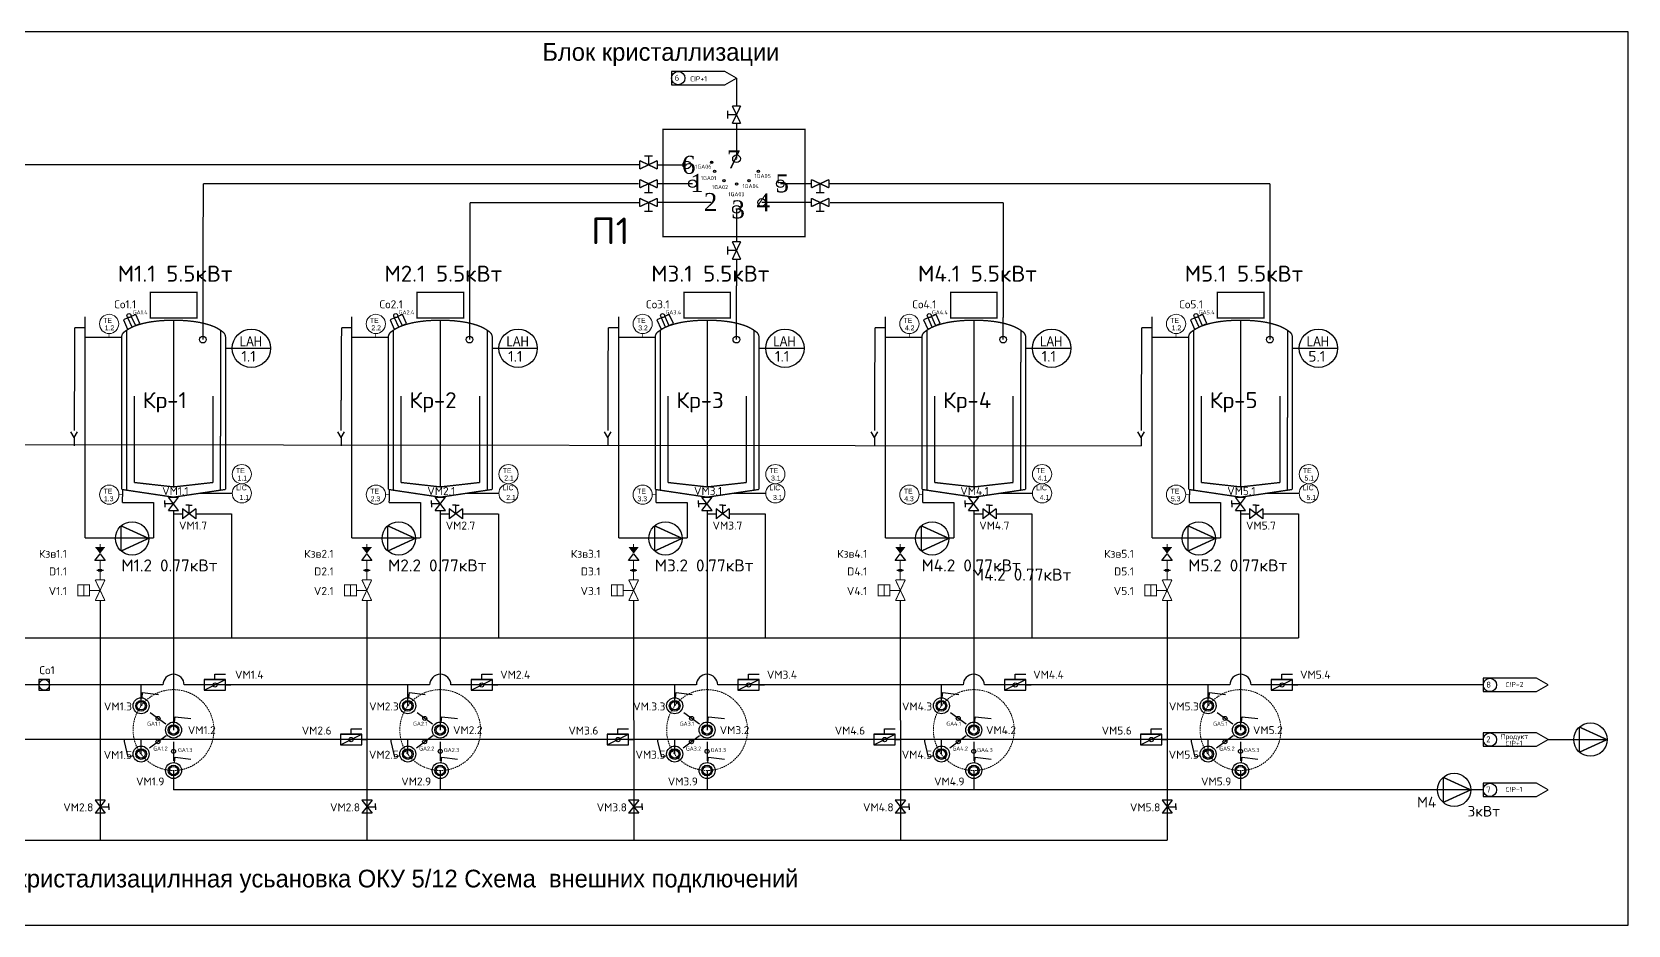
# Model space of a CAD drawing. Extents: x 23129 to 41521, y -8887 to -2186.
# Drawn here: x 29552 to 41521, y -8887 to -2186 of the extents above; entities that cross this region are included whole.
import ezdxf

# ---------------------------------------------------------------- set-up
doc = ezdxf.new("R2010")
doc.units = 0
doc.header["$LTSCALE"] = 15
for name, pattern in [('ACAD_ISO03W100', [30, 12, -18]), ('DASHED', [0.75, 0.5, -0.25]), ('HIDDEN', [0.375, 0.25, -0.125])]:
    doc.linetypes.add(name, pattern=pattern)
doc.layers.get('0').update_dxf_attribs({"linetype": 'CONTINUOUS'})
for name, color, linetype, lineweight in [('CIP', 1, 'CONTINUOUS', 30), ('CIP +', 5, 'CONTINUOUS', 30), ('Продукт', 6, 'CONTINUOUS', 30)]:
    doc.layers.add(name, color=color, linetype=linetype, lineweight=lineweight)
doc.layers.add('Лед вода', color=4, linetype='ByBlock')
doc.layers.add('ОБОРУДОВАНИЕ', color=7, linetype='CONTINUOUS')
doc.styles.get("Standard").update_dxf_attribs({"font": 'ROMANS.SHX'})
doc.styles.add('Схема', font='arial.ttf')

# ---------------------------------------------------------------- blocks, each defined once
blk = doc.blocks.new('Клапан бабочка ручной РС')
for p, q in [((0, 1.5), (0, 2.5)), ((0, 2.5), (3, 2.5))]:
    blk.add_line(p, q)
at = {"layer": 'ОБОРУДОВАНИЕ'}
for radius in [1.5, 1, 0.782]:
    blk.add_circle((0, 0), radius, dxfattribs=at)
at = {"flags": 1}
blk.add_attdef('ХАРАКТЕРИСТИКА', (-1, 6), '', height=2.5, dxfattribs=at)
blk = doc.blocks.new('Клапан бабочка ручной CC')
at = {"layer": 'ОБОРУДОВАНИЕ'}
for p, q in [((1, 0), (0, 0)), ((1, 1), (1, -1)), ((1, -1), (5, 1)), ((3, 1), (3, 2)), ((3, 2), (5, 2)), ((5, -1), (5, 1)), ((5, 0), (6, 0)), ((1, -1), (5, -1))]:
    blk.add_line(p, q, dxfattribs=at)
blk.add_lwpolyline([(1, 1), (5, 1), (5, 1), (1, 1)], close=True, dxfattribs=at)
blk.add_circle((3, 0), 0.4, dxfattribs=at)
at = {"layer": 'ОБОРУДОВАНИЕ', "style": 'Схема', "flags": 1}
for tag, p in [('ИНДЕКС_001', (-4.28, 3.78)), ('ХАРАКТЕРИСТИКА_001', (-0.83, -4.53))]:
    blk.add_attdef(tag, p, '', height=2.5, dxfattribs=at)
blk = doc.blocks.new('ZAWOR1')
for p, q in [((-2.91, 2.25), (-2.91, -2.25)), ((-2.91, -2.25), (2.91, 2.25)), ((-2.91, 2.25), (2.91, -2.25)), ((0, 3.77), (-1.4, 3.77)), ((0, 0), (0, 3.77)), ((0, 3.77), (1.4, 3.77)), ((2.91, 2.25), (2.91, -2.25))]:
    blk.add_line(p, q)

msp = doc.modelspace()

# ---------------------------------------------------------------- hatches: boundary and pattern name
h = msp.add_hatch(color=5)
h.dxf.hatch_style = 1
h.paths.add_polyline_path([(34657, -3164, 1), (34640, -3164, 1)])
h = msp.add_hatch(color=5)
h.paths.add_polyline_path([(35009, -3232, 1), (34992, -3232, 1)])
h.paths.add_polyline_path([(34939, -3302, 1), (34922, -3302, 1)])
h.paths.add_polyline_path([(34827, -3328, 1), (34844, -3328, 1)])
h.paths.add_polyline_path([(34732, -3302, 1), (34750, -3302, 1)])
h.paths.add_polyline_path([(34680, -3232, 1), (34662, -3232, 1)])

# ---------------------------------------------------------------- linework, layer by layer
at = {"lineweight": 30}
for p, q in [((29870, -5229), (29845, -5186)), ((29870, -5229), (29895, -5186)), ((31870, -5229), (31845, -5186)), ((31870, -5229), (31895, -5186)), ((33871, -5229), (33846, -5186)), ((33871, -5229), (33896, -5186)), ((35871, -5229), (35846, -5186)), ((35871, -5229), (35896, -5186)), ((37871, -5229), (37846, -5186)), ((37871, -5229), (37896, -5186)), ((30049, -6219), (30077, -6219)), ((32049, -6219), (32077, -6219)), ((34050, -6219), (34078, -6219)), ((36050, -6219), (36078, -6219)), ((38050, -6219), (38078, -6219)), ((30038, -6224), (30088, -6224)), ((30049, -6229), (30077, -6229)), ((32038, -6224), (32088, -6224)), ((32049, -6229), (32077, -6229)), ((34039, -6224), (34089, -6224)), ((34050, -6229), (34078, -6229)), ((36039, -6224), (36089, -6224)), ((36050, -6229), (36078, -6229)), ((38039, -6224), (38089, -6224)), ((38050, -6229), (38078, -6229))]:
    msp.add_line(p, q, dxfattribs=at)
for p, q in [((30025, -6151), (30063, -6101)), ((30063, -6101), (30102, -6151)), ((32025, -6151), (32063, -6101)), ((32063, -6101), (32102, -6151)), ((34026, -6151), (34064, -6101)), ((34064, -6101), (34103, -6151)), ((36026, -6151), (36064, -6101)), ((36064, -6101), (36103, -6151)), ((38026, -6151), (38064, -6101)), ((38064, -6101), (38103, -6151)), ((30102, -6151), (30025, -6151)), ((32102, -6151), (32025, -6151)), ((34103, -6151), (34026, -6151)), ((36103, -6151), (36026, -6151)), ((38103, -6151), (38026, -6151)), ((30371, -7242), (30371, -7086)), ((32371, -7242), (32371, -7086)), ((34372, -7242), (34372, -7086)), ((36372, -7242), (36372, -7086)), ((38372, -7242), (38372, -7086)), ((30556, -7381), (30440, -7294)), ((32556, -7381), (32440, -7294)), ((34557, -7381), (34441, -7294)), ((36557, -7381), (36441, -7294)), ((38557, -7381), (38441, -7294)), ((30246, -7511), (30246, -7496)), ((30371, -7606), (30371, -7496)), ((30435, -7558), (30558, -7466)), ((30614, -7512), (30614, -7656)), ((32246, -7511), (32246, -7496)), ((32371, -7606), (32371, -7496)), ((32435, -7558), (32558, -7466)), ((32614, -7512), (32614, -7656)), ((34247, -7511), (34247, -7496)), ((34372, -7606), (34372, -7496)), ((34436, -7558), (34559, -7466)), ((34615, -7512), (34615, -7656)), ((36247, -7511), (36247, -7496)), ((36372, -7606), (36372, -7496)), ((36436, -7558), (36559, -7466)), ((36615, -7512), (36615, -7656)), ((38247, -7511), (38247, -7496)), ((38372, -7606), (38372, -7496)), ((38436, -7558), (38559, -7466)), ((38615, -7512), (38615, -7656))]:
    msp.add_line(p, q)
at = {"color": 6, "linetype": 'Continuous', "lineweight": 30}
for p, q in [((30534, -7086), (26937, -7084)), ((32534, -7086), (30694, -7086)), ((34534, -7086), (32694, -7086)), ((36535, -7086), (34695, -7086)), ((38535, -7086), (36695, -7086)), ((40435, -7086), (38694, -7086)), ((40435, -7496), (30644, -7496))]:
    msp.add_line(p, q, dxfattribs=at)
for points in [[(23129, -8887), (41521, -8887), (41521, -2186), (23129, -2186)], [(34749, -2583), (34836, -2533), (34749, -2483), (34349, -2483), (34349, -2583)], [(30328, -4390), (30362, -4375), (30331, -4306), (30297, -4321)], [(32328, -4390), (32362, -4375), (32331, -4306), (32297, -4321)], [(34328, -4390), (34363, -4375), (34332, -4306), (34298, -4321)], [(36328, -4390), (36363, -4375), (36332, -4306), (36298, -4321)], [(38328, -4390), (38363, -4375), (38332, -4306), (38298, -4321)], [(30269, -4416), (30303, -4401), (30272, -4332), (30238, -4347)], [(32269, -4416), (32303, -4401), (32272, -4332), (32238, -4347)], [(34270, -4416), (34304, -4401), (34273, -4332), (34239, -4347)], [(36270, -4416), (36304, -4401), (36273, -4332), (36239, -4347)], [(38270, -4416), (38304, -4401), (38273, -4332), (38239, -4347)], [(29685, -7045), (29605, -7045), (29605, -7125), (29685, -7125)], [(40835, -7136), (40922, -7086), (40835, -7036), (40435, -7036), (40435, -7136)], [(40835, -7546), (40922, -7496), (40835, -7446), (40435, -7446), (40435, -7546)], [(40835, -7923), (40922, -7873), (40835, -7823), (40435, -7823), (40435, -7923)]]:
    msp.add_lwpolyline(points, close=True)
for points, const_width in [([(34867, -2873), (34804, -2741)], 10), ([(34867, -2741), (34804, -2873)], 10), ([(34804, -2741), (34867, -2741)], 10), ([(34769, -2807), (34769, -2776)], 10), ([(34769, -2807), (34769, -2838)], 10), ([(34836, -2807), (34769, -2807)], 10), ([(34804, -2873), (34867, -2873)], 10), ([(34176, -3117), (34145, -3117)], 10), ([(34176, -3184), (34176, -3117)], 10), ([(34176, -3117), (34207, -3117)], 10), ([(34110, -3215), (34242, -3152)], 10), ([(34242, -3215), (34110, -3152)], 10), ([(34110, -3152), (34110, -3215)], 10), ([(34242, -3152), (34242, -3215)], 10), ([(34242, -3294), (34110, -3356)], 10), ([(34110, -3294), (34242, -3356)], 10), ([(34110, -3356), (34110, -3294)], 10), ([(34176, -3325), (34176, -3392)], 10), ([(34242, -3356), (34242, -3294)], 10), ([(35397, -3294), (35529, -3356)], 10), ([(35529, -3294), (35397, -3356)], 10), ([(35397, -3356), (35397, -3294)], 10), ([(35463, -3325), (35463, -3392)], 10), ([(35529, -3356), (35529, -3294)], 10), ([(34110, -3435), (34242, -3497)], 10), ([(34242, -3435), (34110, -3497)], 10), ([(34110, -3497), (34110, -3435)], 10), ([(34176, -3392), (34145, -3392)], 10), ([(34176, -3392), (34207, -3392)], 10), ([(34176, -3466), (34176, -3533)], 10), ([(34242, -3497), (34242, -3435)], 10), ([(35529, -3435), (35397, -3497)], 10), ([(35397, -3435), (35529, -3497)], 10), ([(35397, -3497), (35397, -3435)], 10), ([(35463, -3392), (35432, -3392)], 10), ([(35463, -3392), (35494, -3392)], 10), ([(35463, -3466), (35463, -3533)], 10), ([(35529, -3497), (35529, -3435)], 10), ([(34176, -3533), (34145, -3533)], 10), ([(34176, -3533), (34207, -3533)], 10), ([(35463, -3533), (35432, -3533)], 10), ([(35463, -3533), (35494, -3533)], 10), ([(34769, -3826), (34769, -3795)], 10), ([(34836, -3826), (34769, -3826)], 10), ([(34769, -3826), (34769, -3857)], 10), ([(34867, -3760), (34804, -3892)], 10), ([(34867, -3892), (34804, -3760)], 10), ([(34804, -3760), (34867, -3760)], 10), ([(34804, -3892), (34867, -3892)], 10), ([(30263, -4424), (30263, -5624)], 10), ([(30615, -4349), (30615, -5600)], 10), ([(30967, -4425), (30966, -5624)], 10), ([(32263, -4424), (32263, -5624)], 10), ([(32615, -4349), (32615, -5600)], 10), ([(32967, -4425), (32966, -5624)], 10), ([(34264, -4424), (34264, -5624)], 10), ([(34616, -4349), (34616, -5600)], 10), ([(34968, -4425), (34967, -5624)], 10), ([(36264, -4424), (36264, -5624)], 10), ([(36616, -4349), (36616, -5600)], 10), ([(36968, -4425), (36967, -5624)], 10), ([(38264, -4424), (38264, -5624)], 10), ([(38616, -4349), (38616, -5600)], 10), ([(38968, -4425), (38967, -5624)], 10), ([(30131, -4449), (30131, -4477)], 5), ([(30225, -4477), (30225, -5619)], 10), ([(31004, -4477), (31004, -5619)], 10), ([(32131, -4449), (32131, -4477)], 5), ([(32225, -4477), (32225, -5619)], 10), ([(33004, -4477), (33004, -5619)], 10), ([(34132, -4449), (34132, -4477)], 5), ([(34226, -4477), (34226, -5619)], 10), ([(35004, -4477), (35004, -5619)], 10), ([(36132, -4449), (36132, -4477)], 5), ([(36226, -4477), (36226, -5619)], 10), ([(37004, -4477), (37004, -5619)], 10), ([(38132, -4449), (38132, -4477)], 5), ([(38226, -4477), (38226, -5619)], 10), ([(39004, -4477), (39004, -5619)], 10), ([(30321, -4919), (30321, -5567)], 10), ([(30909, -4919), (30909, -5567)], 10), ([(32321, -4919), (32321, -5567)], 10), ([(32909, -4919), (32909, -5567)], 10), ([(34322, -4919), (34322, -5567)], 10), ([(34910, -4919), (34910, -5567)], 10), ([(36322, -4919), (36322, -5567)], 10), ([(36910, -4919), (36910, -5567)], 10), ([(38322, -4919), (38322, -5567)], 10), ([(38910, -4919), (38910, -5567)], 10), ([(30225, -5619), (30614, -5677)], 10), ([(30321, -5567), (30615, -5600)], 10), ([(31004, -5619), (30614, -5677)], 10), ([(30909, -5567), (30615, -5600)], 10), ([(32225, -5619), (32614, -5677)], 10), ([(32321, -5567), (32615, -5600)], 10), ([(33004, -5619), (32614, -5677)], 10), ([(32909, -5567), (32615, -5600)], 10), ([(34226, -5619), (34615, -5677)], 10), ([(34322, -5567), (34616, -5600)], 10), ([(35004, -5619), (34615, -5677)], 10), ([(34910, -5567), (34616, -5600)], 10), ([(36226, -5619), (36615, -5677)], 10), ([(36322, -5567), (36616, -5600)], 10), ([(37004, -5619), (36615, -5677)], 10), ([(36910, -5567), (36616, -5600)], 10), ([(38226, -5619), (38615, -5677)], 10), ([(38322, -5567), (38616, -5600)], 10), ([(39004, -5619), (38615, -5677)], 10), ([(38910, -5567), (38616, -5600)], 10), ([(30232, -5658), (30205, -5658)], 5), ([(32232, -5658), (32205, -5658)], 5), ([(34233, -5658), (34206, -5658)], 5), ([(36233, -5658), (36206, -5658)], 5), ([(38233, -5658), (38206, -5658)], 5), ([(30221, -5892), (30427, -5986)], 10), ([(30221, -6081), (30221, -5892)], 10), ([(30427, -5986), (30221, -6081)], 10), ([(32221, -5892), (32427, -5986)], 10), ([(32221, -6081), (32221, -5892)], 10), ([(32427, -5986), (32221, -6081)], 10), ([(34222, -5892), (34428, -5986)], 10), ([(34222, -6081), (34222, -5892)], 10), ([(34428, -5986), (34222, -6081)], 10), ([(36222, -5892), (36428, -5986)], 10), ([(36222, -6081), (36222, -5892)], 10), ([(36428, -5986), (36222, -6081)], 10), ([(38222, -5892), (38428, -5986)], 10), ([(38222, -6081), (38222, -5892)], 10), ([(38428, -5986), (38222, -6081)], 10), ([(29941, -6335), (29941, -6416)], 7.5), ([(30100, -6453), (30027, -6298)], 7.5), ([(30100, -6298), (30027, -6453)], 7.5), ([(30027, -6298), (30100, -6298)], 7.5), ([(31941, -6335), (31941, -6416)], 7.5), ([(32100, -6453), (32027, -6298)], 7.5), ([(32100, -6298), (32027, -6453)], 7.5), ([(32027, -6298), (32100, -6298)], 7.5), ([(33942, -6335), (33942, -6416)], 7.5), ([(34101, -6453), (34028, -6298)], 7.5), ([(34101, -6298), (34028, -6453)], 7.5), ([(34028, -6298), (34101, -6298)], 7.5), ([(35942, -6335), (35942, -6416)], 7.5), ([(36101, -6453), (36028, -6298)], 7.5), ([(36101, -6298), (36028, -6453)], 7.5), ([(36028, -6298), (36101, -6298)], 7.5), ([(37942, -6335), (37942, -6416)], 7.5), ([(38101, -6453), (38028, -6298)], 7.5), ([(38101, -6298), (38028, -6453)], 7.5), ([(38028, -6298), (38101, -6298)], 7.5), ([(30063, -6376), (29985, -6376)], 7.5), ([(30027, -6453), (30100, -6453)], 7.5), ([(32063, -6376), (31985, -6376)], 7.5), ([(32027, -6453), (32100, -6453)], 7.5), ([(34064, -6376), (33986, -6376)], 7.5), ([(34028, -6453), (34101, -6453)], 7.5), ([(36064, -6376), (35986, -6376)], 7.5), ([(36028, -6453), (36101, -6453)], 7.5), ([(38064, -6376), (37986, -6376)], 7.5), ([(38028, -6453), (38101, -6453)], 7.5), ([(41157, -7590), (41157, -7402)], 10), ([(41157, -7402), (41363, -7496)], 10), ([(41363, -7496), (41157, -7590)], 10), ([(40135, -7967), (40135, -7779)], 10), ([(40135, -7779), (40341, -7873)], 10), ([(40341, -7873), (40135, -7967)], 10)]:
    msp.add_lwpolyline(points, dxfattribs=dict(const_width=const_width))
for points, const_width in [([(34285, -2916), (34285, -3723), (35349, -3723), (35349, -2916)], 10), ([(29985, -6335), (29985, -6416), (29897, -6416), (29897, -6335)], 7.5), ([(31985, -6335), (31985, -6416), (31897, -6416), (31897, -6335)], 7.5), ([(33986, -6335), (33986, -6416), (33898, -6416), (33898, -6335)], 7.5), ([(35986, -6335), (35986, -6416), (35898, -6416), (35898, -6335)], 7.5), ([(37986, -6335), (37986, -6416), (37898, -6416), (37898, -6335)], 7.5)]:
    msp.add_lwpolyline(points, close=True, dxfattribs=dict(const_width=const_width))
at = {"color": 1, "const_width": 10}
for points in [[(34242, -3184), (34463, -3184)], [(34242, -3325), (34506, -3325)], [(35397, -3325), (35165, -3325)], [(34242, -3466), (34646, -3466)], [(35397, -3466), (35025, -3466)]]:
    msp.add_lwpolyline(points, dxfattribs=at)
at = {"color": 3, "const_width": 10}
msp.add_lwpolyline([(34836, -3760), (34836, -3517)], dxfattribs=at)
at = {"linetype": 'ACAD_ISO03W100', "ltscale": 100000, "const_width": 10}
for points in [[(30440, -4141), (30789, -4141), (30789, -4333), (30440, -4333)], [(32440, -4141), (32789, -4141), (32789, -4333), (32440, -4333)], [(34441, -4141), (34790, -4141), (34790, -4333), (34441, -4333)], [(36441, -4141), (36790, -4141), (36790, -4333), (36441, -4333)], [(38441, -4141), (38790, -4141), (38790, -4333), (38441, -4333)]]:
    msp.add_lwpolyline(points, close=True, dxfattribs=at)
at = {"color": 5, "linetype": 'DASHED', "ltscale": 100000, "const_width": 10}
for points in [[(29951, -4406), (29874, -4406)], [(31951, -4406), (31874, -4406)], [(33952, -4406), (33874, -4406)], [(35952, -4406), (35874, -4406)], [(37952, -4406), (37874, -4406)]]:
    msp.add_lwpolyline(points, dxfattribs=at)
at = {"const_width": 10}
for points in [[(30225, -4477, -0.228849), (30244, -4438, -0.088546), (30339, -4387, -0.045604), (30455, -4360, -0.03385), (30614, -4349, -0.03385), (30774, -4360, -0.045604), (30890, -4387, -0.088546), (30985, -4438, -0.228849), (31004, -4477, -0.228849)], [(32225, -4477, -0.228849), (32244, -4438, -0.088546), (32339, -4387, -0.045604), (32455, -4360, -0.03385), (32614, -4349, -0.03385), (32774, -4360, -0.045604), (32890, -4387, -0.088546), (32985, -4438, -0.228849), (33004, -4477, -0.228849)], [(34226, -4477, -0.228849), (34245, -4438, -0.088546), (34340, -4387, -0.045604), (34456, -4360, -0.03385), (34615, -4349, -0.03385), (34775, -4360, -0.045604), (34890, -4387, -0.088546), (34985, -4438, -0.228849), (35004, -4477, -0.228849)], [(36226, -4477, -0.228849), (36245, -4438, -0.088546), (36340, -4387, -0.045604), (36456, -4360, -0.03385), (36615, -4349, -0.03385), (36775, -4360, -0.045604), (36890, -4387, -0.088546), (36985, -4438, -0.228849), (37004, -4477, -0.228849)], [(38226, -4477, -0.228849), (38245, -4438, -0.088546), (38340, -4387, -0.045604), (38456, -4360, -0.03385), (38615, -4349, -0.03385), (38775, -4360, -0.045604), (38890, -4387, -0.088546), (38985, -4438, -0.228849), (39004, -4477, -0.228849)]]:
    msp.add_lwpolyline(points, format="xyb", dxfattribs=at)
at = {"color": 0, "const_width": 10}
for points in [[(31343, -4560), (31004, -4560)], [(33343, -4560), (33004, -4560)], [(35344, -4560), (35004, -4560)], [(37344, -4560), (37004, -4560)], [(39344, -4560), (39004, -4560)]]:
    msp.add_lwpolyline(points, dxfattribs=at)
at = {"color": 5}
for points, const_width in [([(30231, -5718), (30232, -5620)], 10), ([(32231, -5718), (32232, -5620)], 10), ([(34232, -5718), (34233, -5620)], 10), ([(36232, -5718), (36233, -5620)], 10), ([(38232, -5718), (38233, -5620)], 10), ([(30063, -6051), (30063, -6028)], 7.5), ([(32063, -6051), (32063, -6028)], 7.5), ([(34064, -6051), (34064, -6028)], 7.5), ([(36064, -6051), (36064, -6028)], 7.5), ([(38064, -6051), (38064, -6028)], 7.5), ([(30063, -6298), (30063, -6151)], 7.5), ([(32063, -6298), (32063, -6151)], 7.5), ([(34064, -6298), (34064, -6151)], 7.5), ([(36064, -6298), (36064, -6151)], 7.5), ([(38064, -6298), (38064, -6151)], 7.5)]:
    msp.add_lwpolyline(points, dxfattribs=dict(at, const_width=const_width))
at = {"color": 0, "lineweight": 5, "const_width": 10}
for points in [[(31054, -5648), (30809, -5648)], [(33054, -5648), (32809, -5648)], [(35055, -5648), (34810, -5648)], [(37055, -5648), (36810, -5648)], [(39055, -5648), (38810, -5648)]]:
    msp.add_lwpolyline(points, dxfattribs=at)
at = {"color": 6, "const_width": 10}
for points in [[(30681, -5802), (30614, -5802)], [(32681, -5802), (32614, -5802)], [(34682, -5802), (34615, -5802)], [(36682, -5802), (36615, -5802)], [(38682, -5802), (38615, -5802)]]:
    msp.add_lwpolyline(points, dxfattribs=at)
for centre, radius in [((34399, -2533), 50), ((30280, -4315), 15), ((32280, -4315), 15), ((34281, -4315), 15), ((36281, -4315), 15), ((38281, -4315), 15), ((30303, -5986), 125), ((32303, -5986), 125), ((34303, -5986), 125), ((36303, -5986), 125), ((38303, -5986), 125), ((29645, -7085), 40), ((40485, -7086), 50), ((30498, -7337), 15), ((32498, -7337), 15), ((34499, -7337), 15), ((36499, -7337), 15), ((38499, -7337), 15), ((41239, -7496), 125), ((30497, -7512), 15), ((32497, -7512), 15), ((34498, -7512), 15), ((36498, -7512), 15), ((38498, -7512), 15), ((40485, -7496), 50), ((30614, -7584), 15), ((32614, -7584), 15), ((34615, -7584), 15), ((36615, -7584), 15), ((38615, -7584), 15), ((40217, -7873), 125), ((40485, -7873), 50)]:
    msp.add_circle(centre, radius)
at = {"color": 7}
for centre in [(34836, -3138), (34463, -3184), (34506, -3325), (35165, -3325), (35025, -3466), (34836, -3517), (34836, -3517)]:
    msp.add_circle(centre, 29, dxfattribs=at)
at = {"color": 5}
for centre in [(34649, -3164), (34671, -3232), (35000, -3232), (34741, -3302), (34836, -3328), (34930, -3302)]:
    msp.add_circle(centre, 8.71, dxfattribs=at)
at = {"color": 0, "lineweight": 5}
for centre in [(30131, -4377), (32131, -4377), (34132, -4377), (36132, -4377), (38132, -4377), (31126, -5504), (33126, -5504), (35127, -5504), (37127, -5504), (39127, -5504), (30132, -5658), (31126, -5648), (32132, -5658), (33126, -5648), (34132, -5658), (35127, -5648), (36132, -5658), (37127, -5648), (38132, -5658), (39127, -5648)]:
    msp.add_circle(centre, 72.2, dxfattribs=at)
at = {"color": 0}
for centre in [(31198, -4560), (33198, -4560), (35199, -4560), (37199, -4560), (39199, -4560)]:
    msp.add_circle(centre, 144, dxfattribs=at)
at = {"color": 0, "linetype": 'HIDDEN', "lineweight": 13, "ltscale": 3}
for centre in [(30614, -7424), (32614, -7424), (34615, -7424), (36615, -7424), (38615, -7424)]:
    msp.add_circle(centre, 303, dxfattribs=at)
for points in [[(30025, -6051), (30102, -6051), (30063, -6101)], [(32025, -6051), (32102, -6051), (32063, -6101)], [(34026, -6051), (34103, -6051), (34064, -6101)], [(36026, -6051), (36103, -6051), (36064, -6101)], [(38026, -6051), (38103, -6051), (38064, -6101)]]:
    msp.add_solid(points)
at = {"layer": 'CIP'}
for p, q in [((30371, -7496), (29350, -7496)), ((30614, -7728), (30614, -7873)), ((32614, -7728), (32614, -7873)), ((34615, -7728), (34615, -7873)), ((36615, -7728), (36615, -7873)), ((38615, -7728), (38615, -7873)), ((40435, -7873), (30614, -7873))]:
    msp.add_line(p, q, dxfattribs=at)
at = {"layer": 'CIP', "color": 1, "const_width": 10}
for points in [[(34110, -3183), (29350, -3183)], [(34102, -3326), (30837, -3326)], [(38837, -3326), (35531, -3326)], [(34110, -3467), (32837, -3467)], [(35537, -3467), (36837, -3467)]]:
    msp.add_lwpolyline(points, dxfattribs=at)
at = {"layer": 'CIP', "ltscale": 100000, "const_width": 10}
for points in [[(30834, -4495), (30837, -3326)], [(38835, -4495), (38837, -3326)], [(32835, -4495), (32837, -3467)], [(36835, -4495), (36837, -3467)], [(34835, -4495), (34836, -3892)]]:
    msp.add_lwpolyline(points, dxfattribs=at)
at = {"layer": 'CIP', "color": 1}
for centre in [(30834, -4495), (32834, -4495), (34835, -4495), (36835, -4495), (38835, -4495)]:
    msp.add_circle(centre, 25.1, dxfattribs=at)
at = {"layer": 'CIP +', "color": 1, "const_width": 10}
for points in [[(34836, -2741), (34836, -2533)], [(34836, -2873), (34836, -3138)]]:
    msp.add_lwpolyline(points, dxfattribs=at)
at = {"layer": 'Лед вода'}
for p, q in [((29870, -5229), (29870, -5291)), ((31870, -5229), (31870, -5291)), ((33871, -5229), (33871, -5291)), ((35871, -5229), (35871, -5291)), ((37871, -5229), (37871, -5291)), ((28094, -5280), (37871, -5291)), ((30232, -5718), (30465, -5718)), ((30465, -5718), (30465, -5983)), ((32232, -5718), (32465, -5718)), ((32465, -5718), (32465, -5983)), ((34233, -5718), (34466, -5718)), ((34466, -5718), (34466, -5983)), ((36233, -5718), (36466, -5718)), ((36466, -5718), (36466, -5983)), ((38233, -5718), (38466, -5718)), ((38466, -5718), (38466, -5983)), ((31050, -5802), (31050, -6733)), ((33050, -5802), (33050, -6733)), ((35051, -5802), (35051, -6733)), ((37051, -5802), (37051, -6733)), ((39051, -5802), (39051, -6733)), ((30063, -6453), (30064, -8250)), ((32063, -6453), (32064, -8250)), ((34064, -6453), (34065, -8250)), ((36064, -6453), (36065, -8250)), ((38064, -6453), (38065, -8250)), ((28767, -6733), (39051, -6733)), ((23977, -8250), (38065, -8250))]:
    msp.add_line(p, q, dxfattribs=at)
at = {"layer": 'Лед вода', "color": 5, "const_width": 10}
for points in [[(29874, -4406), (29870, -5177)], [(31874, -4406), (31870, -5177)], [(33874, -4406), (33871, -5177)], [(35874, -4406), (35871, -5177)], [(37874, -4406), (37871, -5177)], [(29951, -4477), (30225, -4477)], [(31951, -4477), (32225, -4477)], [(33952, -4477), (34226, -4477)], [(35952, -4477), (36226, -4477)], [(37952, -4477), (38226, -4477)]]:
    msp.add_lwpolyline(points, dxfattribs=at)
at = {"layer": 'Лед вода', "color": 5, "linetype": 'DASHED', "ltscale": 100000, "const_width": 10}
for points in [[(29951, -4322), (29951, -5983)], [(31951, -4322), (31951, -5983)], [(33952, -4322), (33952, -5983)], [(35952, -4322), (35952, -5983)], [(37952, -4322), (37952, -5983)], [(31050, -5802), (30781, -5802)], [(33050, -5802), (32781, -5802)], [(35051, -5802), (34782, -5802)], [(37051, -5802), (36782, -5802)], [(39051, -5802), (38782, -5802)], [(29951, -5983), (30465, -5983)], [(31951, -5983), (32465, -5983)], [(33952, -5983), (34466, -5983)], [(35952, -5983), (36466, -5983)], [(37952, -5983), (38466, -5983)]]:
    msp.add_lwpolyline(points, dxfattribs=at)
at = {"layer": 'Продукт'}
for p, q in [((34834, -3144), (34836, -3138)), ((34836, -3138), (34836, -3138)), ((40922, -7496), (41363, -7496))]:
    msp.add_line(p, q, dxfattribs=at)
at = {"layer": 'Продукт', "color": 6, "lineweight": 30}
for p, q in [((30614, -5777), (30614, -7424)), ((32614, -5777), (32614, -7424)), ((34615, -5777), (34615, -7424)), ((36615, -5777), (36615, -7424)), ((38615, -5777), (38615, -7424))]:
    msp.add_line(p, q, dxfattribs=at)
at = {"layer": 'Продукт', "linetype": 'Continuous', "lineweight": 30}
for p, q in [((30644, -7496), (30371, -7496)), ((32644, -7496), (32371, -7496)), ((34645, -7496), (34372, -7496)), ((36645, -7496), (36372, -7496)), ((38645, -7496), (38372, -7496))]:
    msp.add_line(p, q, dxfattribs=at)
at = {"layer": 'Продукт'}
for centre in [(30614, -7086), (32614, -7086), (34615, -7086), (36615, -7086), (38615, -7086)]:
    msp.add_arc(centre, 80, 0, 180, dxfattribs=at)

# ---------------------------------------------------------------- block references
for name, p, xscale, yscale, zscale, rotation in [('ZAWOR1', (30614, -5727), 17.08593750139698, 17.08593750139698, 17.0859375, 90), ('ZAWOR1', (32614, -5727), 17.08593750139698, 17.08593750139698, 17.0859375, 90), ('ZAWOR1', (34615, -5727), 17.08593750139698, 17.08593750139698, 17.0859375, 90), ('ZAWOR1', (36615, -5727), 17.08593750139698, 17.08593750139698, 17.0859375, 90), ('ZAWOR1', (38615, -5727), 17.08593750139698, 17.08593750139698, 17.0859375, 90), ('Клапан бабочка ручной РС', (30371, -7242), 40, 40, 40, 353.3938354052069), ('Клапан бабочка ручной РС', (32371, -7242), 40, 40, 40, 353.3938354052069), ('Клапан бабочка ручной РС', (34372, -7242), 40, 40, 40, 353.3938354052069), ('Клапан бабочка ручной РС', (36372, -7242), 40, 40, 40, 353.3938354052069), ('Клапан бабочка ручной РС', (38372, -7242), 40, 40, 40, 353.3938354052069), ('Клапан бабочка ручной РС', (30614, -7424), 40, 40, 40, 353.3938354052069), ('Клапан бабочка ручной РС', (32614, -7424), 40, 40, 40, 353.3938354052069), ('Клапан бабочка ручной РС', (34615, -7424), 40, 40, 40, 353.3938354052069), ('Клапан бабочка ручной РС', (36615, -7424), 40, 40, 40, 353.3938354052069), ('Клапан бабочка ручной РС', (38615, -7424), 40, 40, 40, 353.3938354052069), ('Клапан бабочка ручной РС', (30371, -7604), 40, 40, 40, 103.5117579626315), ('Клапан бабочка ручной РС', (32371, -7604), 40, 40, 40, 103.5117579626315), ('Клапан бабочка ручной РС', (34372, -7604), 40, 40, 40, 103.5117579626315), ('Клапан бабочка ручной РС', (36372, -7604), 40, 40, 40, 103.5117579626315), ('Клапан бабочка ручной РС', (38372, -7604), 40, 40, 40, 103.5117579626315), ('Клапан бабочка ручной РС', (30614, -7728), 40, 40, 40, 353.3938354052069), ('Клапан бабочка ручной РС', (32614, -7728), 40, 40, 40, 353.3938354052069), ('Клапан бабочка ручной РС', (34615, -7728), 40, 40, 40, 353.3938354052069), ('Клапан бабочка ручной РС', (36615, -7728), 40, 40, 40, 353.3938354052069), ('Клапан бабочка ручной РС', (38615, -7728), 40, 40, 40, 353.3938354052069), ('ZAWOR1', (30064, -7999), 17.08593750139698, 17.08593750139698, 17.0859375, 270), ('ZAWOR1', (32064, -7999), 17.08593750139698, 17.08593750139698, 17.0859375, 270), ('ZAWOR1', (34065, -7999), 17.08593750139698, 17.08593750139698, 17.0859375, 270), ('ZAWOR1', (36065, -7999), 17.08593750139698, 17.08593750139698, 17.0859375, 270), ('ZAWOR1', (38065, -7999), 17.08593750139698, 17.08593750139698, 17.0859375, 270)]:
    msp.add_blockref(name, p, dxfattribs=dict(xscale=xscale, yscale=yscale, zscale=zscale, rotation=rotation))
for name, p, xscale, yscale, zscale in [('ZAWOR1', (30731, -5802), -17.08593750139698, 17.08593750139698, 17.0859375), ('ZAWOR1', (32731, -5802), -17.08593750139698, 17.08593750139698, 17.0859375), ('ZAWOR1', (34732, -5802), -17.08593750139698, 17.08593750139698, 17.0859375), ('ZAWOR1', (36732, -5802), -17.08593750139698, 17.08593750139698, 17.0859375), ('ZAWOR1', (38732, -5802), -17.08593750139698, 17.08593750139698, 17.0859375), ('Клапан бабочка ручной CC', (30805, -7086), 40, 40, 40), ('Клапан бабочка ручной CC', (32805, -7086), 40, 40, 40), ('Клапан бабочка ручной CC', (34806, -7086), 40, 40, 40), ('Клапан бабочка ручной CC', (36806, -7086), 40, 40, 40), ('Клапан бабочка ручной CC', (38806, -7086), 40, 40, 40), ('Клапан бабочка ручной CC', (31825, -7496), 40, 40, 40), ('Клапан бабочка ручной CC', (33826, -7496), 40, 40, 40), ('Клапан бабочка ручной CC', (35826, -7496), 40, 40, 40), ('Клапан бабочка ручной CC', (37826, -7496), 40, 40, 40)]:
    msp.add_blockref(name, p, dxfattribs=dict(xscale=xscale, yscale=yscale, zscale=zscale))

# ---------------------------------------------------------------- texts
at = {"color": 7}
for s, p in [('6', (34372, -2553)), ('8', (40458, -7106)), ('2', (40458, -7516)), ('7', (40458, -7893))]:
    msp.add_text(s, height=45, dxfattribs=at).set_placement(p)
for s, p in [('CIP+1', (34488, -2558)), ('CIP-2', (40603, -7102)), ('Продукт', (40565, -7493)), ('CIP+1', (40603, -7543)), ('CIP-1', (40603, -7889))]:
    msp.add_text(s, height=37.5, rotation=0.75, dxfattribs=at).set_placement(p)
at = {"color": 1, "lineweight": 30}
msp.add_text('П1', height=200, dxfattribs=at).set_placement((33745, -3779))
at = {"color": 7, "lineweight": 20, "attachment_point": 1}
for s, insert, char_height, width in [('{\\Ftxt|c204;Блок кристаллизации}', (33380, -2270), 132.81, 2753.18), ('\\A1;{\\Ftxt|c204;Охоладительно - кристализацилнная усьановка ОКУ 5/12 Схема \\Ftxt|c0; \\Ftxt|c204;внешних подключений}', (27975, -8472), 132.812, 7498.16)]:
    msp.add_mtext(s, dxfattribs=dict(at, insert=insert, char_height=char_height, width=width))
at = {"color": 1, "char_height": 135, "width": 544.77}
for s, insert, attachment_point in [('{\\fTimes New Roman|b0|i0|c0|p18;\\C7;7}', (34763, -3209), 7), ('{\\fTimes New Roman|b0|i0|c0|p18;\\C7;6}', (34426, -3116), 1), ('{\\fTimes New Roman|b0|i0|c204|p18;\\C7;1}', (34488, -3252), 1), ('{\\fTimes New Roman|b0|i0|c0|p18;\\C7;5}', (35127, -3255), 1), ('{\\fTimes New Roman|b0|i0|c204|p18;\\C7;2}', (34590, -3395), 1), ('{\\fTimes New Roman|b0|i0|c0|p18;\\C7;3}', (34797, -3450), 1), ('{\\fTimes New Roman|b0|i0|c0|p18;\\C7;4}', (34986, -3397), 1)]:
    msp.add_mtext(s, dxfattribs=dict(at, insert=insert, attachment_point=attachment_point))
at = {"lineweight": 30}
for s, insert, char_height, attachment_point in [('1GA06', (34648, -3182), 30, 3), ('1GA01', (34683, -3268), 30, 3), ('1GA02', (34773, -3336), 30, 3), ('1GA04', (35004, -3328), 30, 3), ('1GA05', (35093, -3252), 30, 3), ('1GA03', (34896, -3389), 30, 3), ('GA1.4', (30419, -4275), 30, 3), ('GA2.4', (32419, -4275), 30, 3), ('GA3.4', (34420, -4275), 30, 3), ('GA4.4', (36420, -4275), 30, 3), ('GA5.4', (38420, -4275), 30, 3), ('Кр-1', (30383, -4889), 120, 1), ('Кр-2', (32383, -4889), 120, 1), ('Кр-3', (34384, -4889), 120, 1), ('Кр-4', (36384, -4889), 120, 1), ('Кр-5', (38384, -4889), 120, 1), ('GA1.1', (30518, -7362), 30, 3), ('GA2.1', (32518, -7362), 30, 3), ('GA3.1', (34519, -7362), 30, 3), ('GA4.1', (36519, -7362), 30, 3), ('GA5.1', (38519, -7362), 30, 3), ('GA1.2', (30570, -7548), 30, 3), ('GA1.3', (30756, -7559), 30, 3), ('GA2.2', (32570, -7548), 30, 3), ('GA2.3', (32756, -7559), 30, 3), ('GA3.2', (34571, -7548), 30, 3), ('GA3.3', (34757, -7559), 30, 3), ('GA4.2', (36571, -7548), 30, 3), ('GA4.3', (36757, -7559), 30, 3), ('GA5.2', (38571, -7548), 30, 3), ('GA5.3', (38757, -7559), 30, 3)]:
    msp.add_mtext(s, dxfattribs=dict(at, insert=insert, char_height=char_height, attachment_point=attachment_point))
at = {"lineweight": 15, "attachment_point": 1}
for s, insert, char_height in [('M1.1 5.5кВт', (30196, -3940), 120), ('M2.1 5.5кВт', (32196, -3940), 120), ('M3.1 5.5кВт', (34197, -3940), 120), ('M4.1 5.5кВт', (36197, -3940), 120), ('M5.1 5.5кВт', (38197, -3940), 120), ('M1.2 0.77кВт', (30223, -6144), 90), ('M2.2 0.77кВт', (32223, -6144), 90), ('M3.2 0.77кВт', (34223, -6144), 90), ('M4.2 0.77кВт', (36223, -6144), 90), ('M4.2 0.77кВт', (36601, -6213), 90), ('M5.2 0.77кВт', (38223, -6144), 90)]:
    msp.add_mtext(s, dxfattribs=dict(at, insert=insert, char_height=char_height))
for s, insert, char_height, attachment_point in [('Cо1.1', (30334, -4200), 60, 3), ('Cо2.1', (32334, -4200), 60, 3), ('Cо3.1', (34334, -4200), 60, 3), ('Cо4.1', (36334, -4200), 60, 3), ('Cо5.1', (38334, -4200), 60, 3), ('1.1', (31123, -4580), 80, 1), ('1.1', (33123, -4580), 80, 1), ('1.1', (35124, -4580), 80, 1), ('1.1', (37124, -4580), 80, 1), ('5.1', (39124, -4580), 80, 1), ('VM1.1', (30727, -5601), 60, 3), ('VM2.1', (32727, -5601), 60, 3), ('VM3.1', (34728, -5601), 60, 3), ('VM4.1', (36728, -5601), 60, 3), ('VM5.1', (38728, -5601), 60, 3), ('Кзв1.1', (29815, -6072), 60, 3), ('Кзв2.1', (31815, -6072), 60, 3), ('Кзв3.1', (33816, -6072), 60, 3), ('Кзв4.1', (35816, -6072), 60, 3), ('Кзв5.1', (37816, -6072), 60, 3), ('D1.1', (29815, -6204), 60, 3), ('D2.1', (31815, -6204), 60, 3), ('D3.1', (33816, -6204), 60, 3), ('D4.1', (35816, -6204), 60, 3), ('D5.1', (37816, -6204), 60, 3), ('V1.1', (29815, -6351), 60, 3), ('V2.1', (31815, -6351), 60, 3), ('V3.1', (33816, -6351), 60, 3), ('V4.1', (35816, -6351), 60, 3), ('V5.1', (37816, -6351), 60, 3), ('Cо1', (29723, -6945), 60, 3), ('VM1.4', (31289, -6979), 60, 3), ('VM2.4', (33289, -6979), 60, 3), ('VM3.4', (35290, -6979), 60, 3), ('VM4.4', (37290, -6979), 60, 3), ('VM5.4', (39290, -6979), 60, 3), ('VM1.3', (30303, -7217), 60, 3), ('VM2.3', (32303, -7217), 60, 3), ('VM.3.3', (34303, -7217), 60, 3), ('VM4.3', (36303, -7217), 60, 3), ('VM5.3', (38303, -7217), 60, 3), ('VM1.2', (30931, -7395), 60, 3), ('VM2.6', (31799, -7398), 60, 3), ('VM2.2', (32931, -7395), 60, 3), ('VM3.6', (33800, -7398), 60, 3), ('VM3.2', (34932, -7395), 60, 3), ('VM4.6', (35800, -7398), 60, 3), ('VM4.2', (36932, -7395), 60, 3), ('VM5.6', (37800, -7398), 60, 3), ('VM5.2', (38932, -7395), 60, 3), ('VM1.5', (30303, -7581), 60, 3), ('VM2.5', (32303, -7579), 60, 3), ('VM3.5', (34303, -7579), 60, 3), ('VM4.5', (36303, -7579), 60, 3), ('VM5.5', (38303, -7579), 60, 3), ('VM1.9', (30546, -7780), 60, 3), ('VM2.9', (32546, -7780), 60, 3), ('VM3.9', (34546, -7780), 60, 3), ('VM4.9', (36546, -7780), 60, 3), ('VM5.9', (38546, -7780), 60, 3), ('VM2.8', (30013, -7974), 60, 3), ('VM2.8', (32013, -7974), 60, 3), ('VM3.8', (34014, -7974), 60, 3), ('VM4.8', (36014, -7974), 60, 3), ('VM5.8', (38014, -7974), 60, 3), ('M4', (39939, -7925), 80, 1), ('3кВт', (40317, -7993), 80, 1)]:
    msp.add_mtext(s, dxfattribs=dict(insert=insert, char_height=char_height, attachment_point=attachment_point))
at = {"lineweight": 5, "char_height": 37.5, "width": 281.87}
for s, insert, attachment_point in [('{\\fTechnic|b0|i0|c2|p2;TE\\P\\fTimes New Roman|b0|i0|c238|p18;   }', (30087, -4332), 1), ('{\\fTechnic|b0|i0|c2|p2;1.2\\P\\fTimes New Roman|b0|i0|c238|p18;   }', (30098, -4388), 1), ('{\\fTechnic|b0|i0|c2|p2;TE\\P\\fTimes New Roman|b0|i0|c238|p18;   }', (32087, -4332), 1), ('{\\fTechnic|b0|i0|c2|p2;2.2\\P\\fTimes New Roman|b0|i0|c238|p18;   }', (32098, -4388), 1), ('{\\fTechnic|b0|i0|c2|p2;TE\\P\\fTimes New Roman|b0|i0|c238|p18;   }', (34088, -4332), 1), ('{\\fTechnic|b0|i0|c2|p2;3.2\\P\\fTimes New Roman|b0|i0|c238|p18;   }', (34099, -4388), 1), ('{\\fTechnic|b0|i0|c2|p2;TE\\P\\fTimes New Roman|b0|i0|c238|p18;   }', (36088, -4332), 1), ('{\\fTechnic|b0|i0|c2|p2;4.2\\P\\fTimes New Roman|b0|i0|c238|p18;   }', (36099, -4388), 1), ('{\\fTechnic|b0|i0|c2|p2;TE\\P\\fTimes New Roman|b0|i0|c238|p18;   }', (38088, -4332), 1), ('{\\fTechnic|b0|i0|c2|p2;1.2\\P\\fTimes New Roman|b0|i0|c238|p18;   }', (38099, -4388), 1), ('{\\fTechnic|b0|i0|c2|p2;TE\\P\\fTimes New Roman|b0|i0|c238|p18;   }', (31083, -5459), 1), ('{\\fTechnic|b0|i0|c2|p2;TE\\P\\fTimes New Roman|b0|i0|c238|p18;   }', (33083, -5459), 1), ('{\\fTechnic|b0|i0|c2|p2;TE\\P\\fTimes New Roman|b0|i0|c238|p18;   }', (35083, -5459), 1), ('{\\fTechnic|b0|i0|c2|p2;TE\\P\\fTimes New Roman|b0|i0|c238|p18;   }', (37083, -5459), 1), ('{\\fTechnic|b0|i0|c2|p2;TE\\P\\fTimes New Roman|b0|i0|c238|p18;   }', (39083, -5459), 1), ('{\\fTechnic|b0|i0|c2|p2;TE\\P\\fTimes New Roman|b0|i0|c238|p18;   }', (30155, -5613), 3), ('{\\fTechnic|b0|i0|c2|p2;LIC\\fTimes New Roman|b0|i0|c238|p18; \\P   }', (31083, -5588), 1), ('{\\fTechnic|b0|i0|c2|p2;1.1\\P\\fTimes New Roman|b0|i0|c238|p18;   }', (31094, -5515), 1), ('{\\fTechnic|b0|i0|c2|p2;TE\\P\\fTimes New Roman|b0|i0|c238|p18;   }', (32155, -5613), 3), ('{\\fTechnic|b0|i0|c2|p2;LIC\\fTimes New Roman|b0|i0|c238|p18; \\P   }', (33083, -5588), 1), ('{\\fTechnic|b0|i0|c2|p2;2.1\\P\\fTimes New Roman|b0|i0|c238|p18;   }', (33094, -5515), 1), ('{\\fTechnic|b0|i0|c2|p2;TE\\P\\fTimes New Roman|b0|i0|c238|p18;   }', (34156, -5613), 3), ('{\\fTechnic|b0|i0|c2|p2;LIC\\fTimes New Roman|b0|i0|c238|p18; \\P   }', (35083, -5588), 1), ('{\\fTechnic|b0|i0|c2|p2;3.1\\P\\fTimes New Roman|b0|i0|c238|p18;   }', (35095, -5515), 1), ('{\\fTechnic|b0|i0|c2|p2;TE\\P\\fTimes New Roman|b0|i0|c238|p18;   }', (36156, -5613), 3), ('{\\fTechnic|b0|i0|c2|p2;LIC\\fTimes New Roman|b0|i0|c238|p18; \\P   }', (37083, -5588), 1), ('{\\fTechnic|b0|i0|c2|p2;4.1\\P\\fTimes New Roman|b0|i0|c238|p18;   }', (37095, -5515), 1), ('{\\fTechnic|b0|i0|c2|p2;TE\\P\\fTimes New Roman|b0|i0|c238|p18;   }', (38156, -5613), 3), ('{\\fTechnic|b0|i0|c2|p2;LIC\\fTimes New Roman|b0|i0|c238|p18; \\P   }', (39083, -5588), 1), ('{\\fTechnic|b0|i0|c2|p2;5.1\\P\\fTimes New Roman|b0|i0|c238|p18;   }', (39095, -5515), 1), ('{\\fTechnic|b0|i0|c2|p2;1.3\\P\\fTimes New Roman|b0|i0|c238|p18;   }', (30164, -5670), 3), ('{\\fTechnic|b0|i0|c2|p2;1.1\\P\\fTimes New Roman|b0|i0|c238|p18;   }', (31109, -5660), 1), ('{\\fTechnic|b0|i0|c2|p2;2.3\\P\\fTimes New Roman|b0|i0|c238|p18;   }', (32164, -5670), 3), ('{\\fTechnic|b0|i0|c2|p2;2.1\\P\\fTimes New Roman|b0|i0|c238|p18;   }', (33109, -5660), 1), ('{\\fTechnic|b0|i0|c2|p2;3.3\\P\\fTimes New Roman|b0|i0|c238|p18;   }', (34165, -5670), 3), ('{\\fTechnic|b0|i0|c2|p2;3.1\\P\\fTimes New Roman|b0|i0|c238|p18;   }', (35110, -5660), 1), ('{\\fTechnic|b0|i0|c2|p2;4.3\\P\\fTimes New Roman|b0|i0|c238|p18;   }', (36165, -5670), 3), ('{\\fTechnic|b0|i0|c2|p2;4.1\\P\\fTimes New Roman|b0|i0|c238|p18;   }', (37110, -5660), 1), ('{\\fTechnic|b0|i0|c2|p2;5.3\\P\\fTimes New Roman|b0|i0|c238|p18;   }', (38165, -5670), 3), ('{\\fTechnic|b0|i0|c2|p2;5.1\\P\\fTimes New Roman|b0|i0|c238|p18;   }', (39110, -5660), 1)]:
    msp.add_mtext(s, dxfattribs=dict(at, insert=insert, attachment_point=attachment_point))
at = {"attachment_point": 1}
for s, insert, char_height, width in [('{\\fTechnic|b0|i0|c2|p2;LAH\\fTimes New Roman|b0|i0|c238|p18;\\P   }', (31111, -4470), 75, 563.73), ('{\\fTechnic|b0|i0|c2|p2;LAH\\fTimes New Roman|b0|i0|c238|p18;\\P   }', (33111, -4470), 75, 563.73), ('{\\fTechnic|b0|i0|c2|p2;LAH\\fTimes New Roman|b0|i0|c238|p18;\\P   }', (35112, -4470), 75, 563.73), ('{\\fTechnic|b0|i0|c2|p2;LAH\\fTimes New Roman|b0|i0|c238|p18;\\P   }', (37112, -4470), 75, 563.73), ('{\\fTechnic|b0|i0|c2|p2;LAH\\fTimes New Roman|b0|i0|c238|p18;\\P   }', (39112, -4470), 75, 563.73), ('VM1.7', (30655, -5860), 60, 9.39), ('VM2.7', (32655, -5860), 60, 9.39), ('VM3.7', (34656, -5860), 60, 9.39), ('VM4.7', (36656, -5860), 60, 9.39), ('VM5.7', (38656, -5860), 60, 9.39)]:
    msp.add_mtext(s, dxfattribs=dict(at, insert=insert, char_height=char_height, width=width))

doc.saveas('drawing.dxf')
